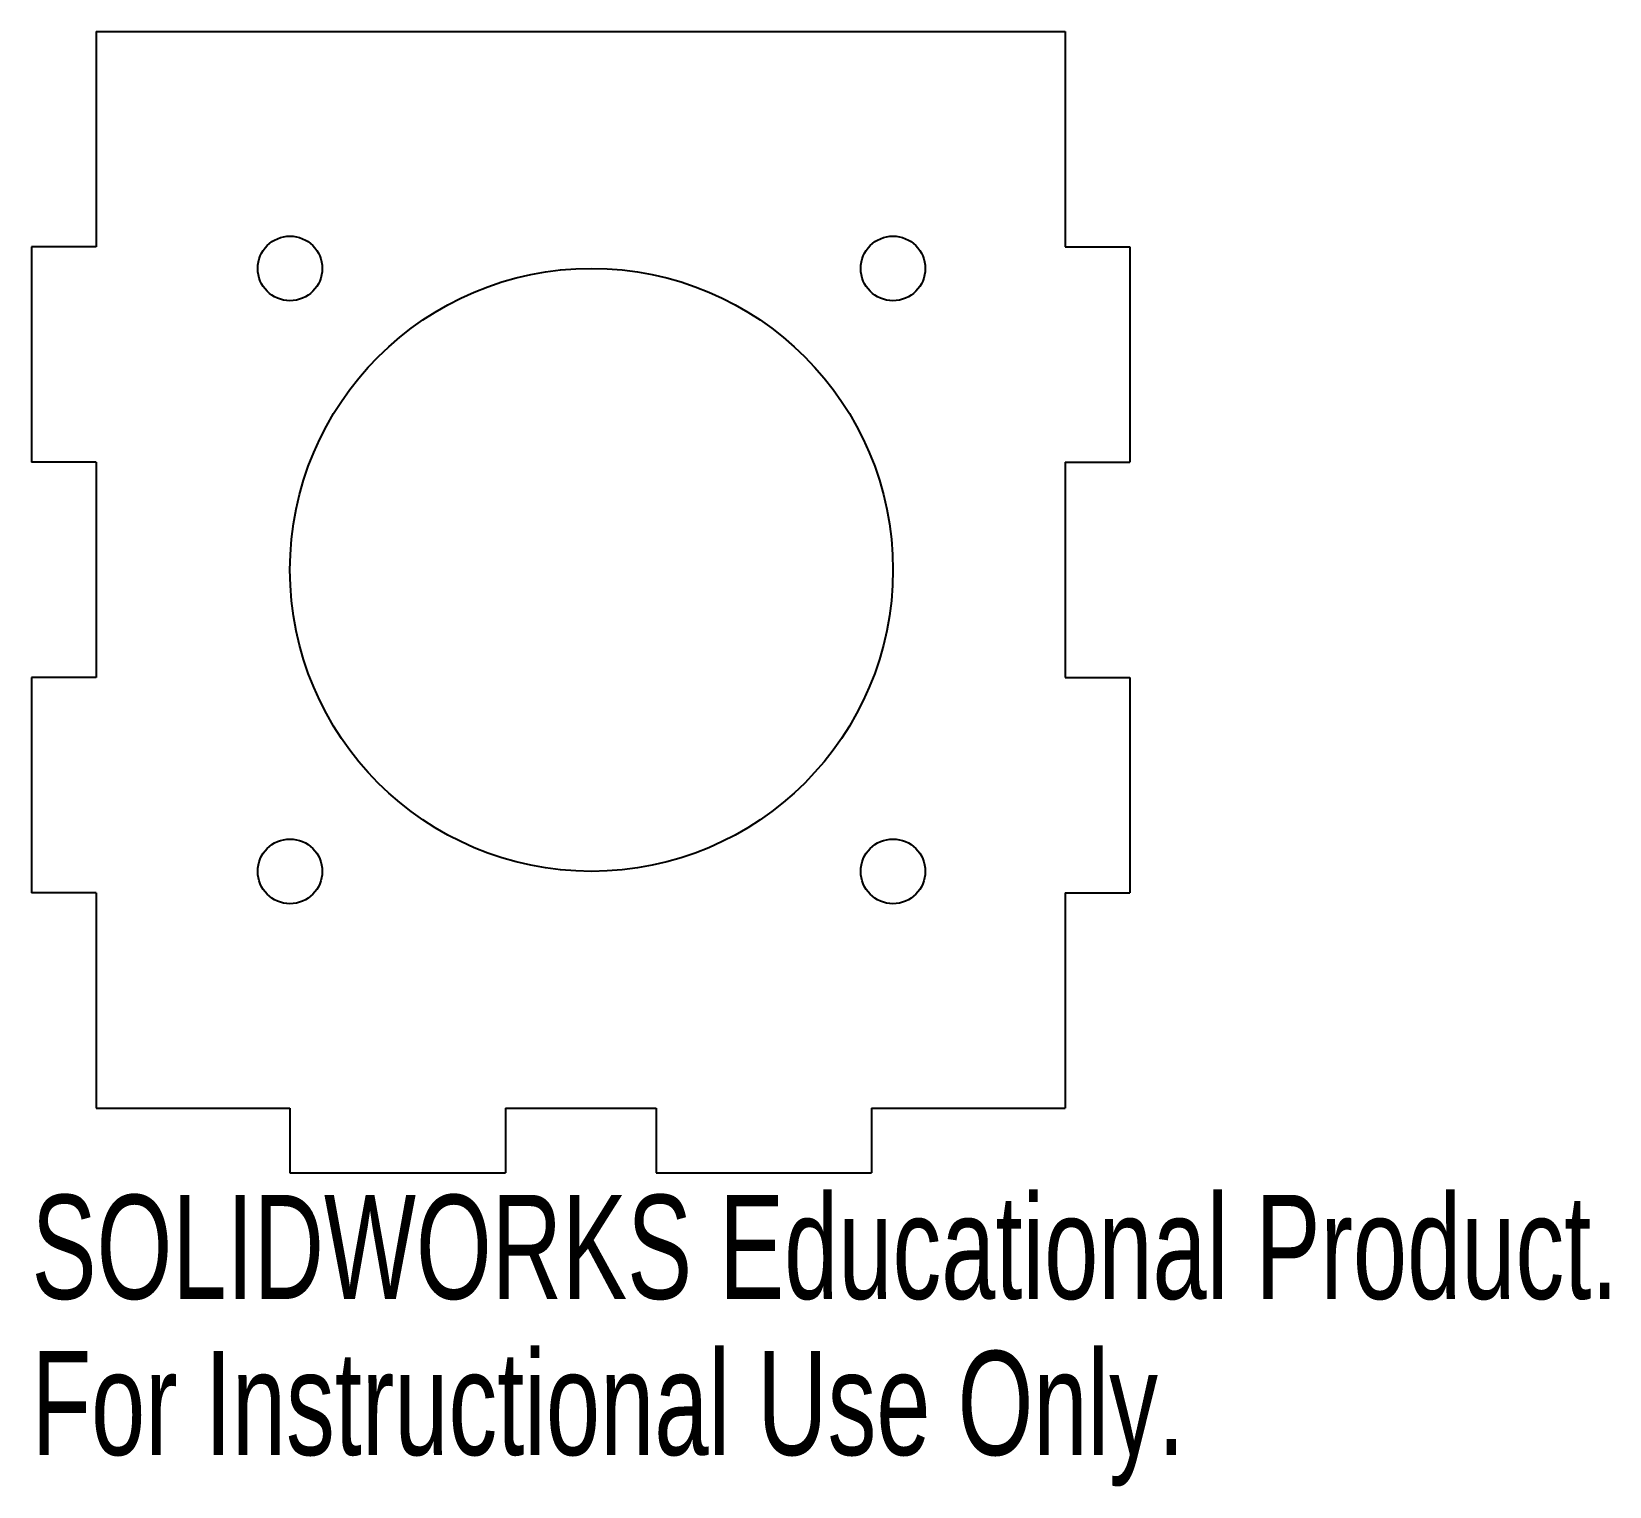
# Model space of a CAD drawing. Header units: millimetres. Extents: x -26 to 47.3, y -42.6 to 25.
import ezdxf

# ---------------------------------------------------------------- set-up
doc = ezdxf.new("R2010")
doc.units = ezdxf.units.MM
doc.styles.add('SLDTEXTSTYLE0', font='TXT', dxfattribs={"width": 0.7})

msp = doc.modelspace()

# ---------------------------------------------------------------- linework, layer by layer
at = {"color": 7, "linetype": 'Continuous', "lineweight": 25}
for p, q in [((-23, 25), (22, 25)), ((-23, 25), (-23, 15)), ((22, 25), (22, 15)), ((-23, 15), (-26, 15)), ((-26, 15), (-26, 5)), ((22, 15), (25, 15)), ((25, 15), (25, 5)), ((-23, 5), (-26, 5)), ((-23, 5), (-23, -5)), ((22, 5), (22, -5)), ((22, 5), (25, 5)), ((-23, -5), (-26, -5)), ((-26, -5), (-26, -15)), ((22, -5), (25, -5)), ((25, -5), (25, -15)), ((-23, -15), (-26, -15)), ((-23, -15), (-23, -25)), ((22, -15), (22, -25)), ((22, -15), (25, -15)), ((-23, -25), (-14, -25)), ((-14, -25), (-14, -28)), ((-4, -25), (3, -25)), ((-4, -25), (-4, -28)), ((3, -25), (3, -28)), ((13, -25), (22, -25)), ((13, -25), (13, -28)), ((-14, -28), (-4, -28)), ((3, -28), (13, -28))]:
    msp.add_line(p, q, dxfattribs=at)
for centre, radius in [((-14, 14), 1.5), ((14, 14), 1.5), ((0, 0), 14), ((-14, -14), 1.5), ((14, -14), 1.5)]:
    msp.add_circle(centre, radius, dxfattribs=at)

# ---------------------------------------------------------------- texts
at = {"color": 7, "linetype": 'Continuous', "char_height": 4.83362, "attachment_point": 1, "style": 'SLDTEXTSTYLE0'}
for s, insert in [('SOLIDWORKS Educational Product.', (-26, -29.02)), ('For Instructional Use Only.', (-26, -36.27))]:
    msp.add_mtext(s, dxfattribs=dict(at, insert=insert))

doc.saveas('drawing.dxf')
